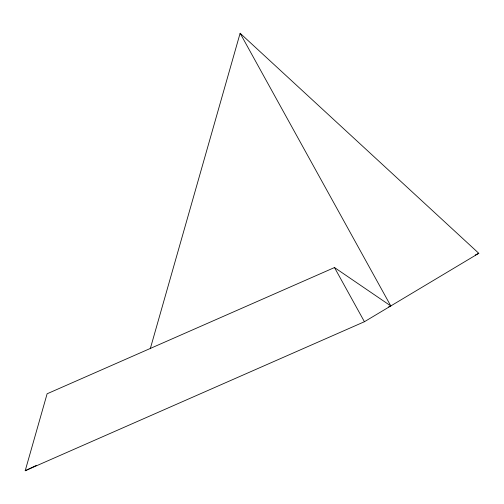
<?xml version="1.0" encoding="UTF-8"?>
<svg xmlns="http://www.w3.org/2000/svg" width="504" height="504" viewBox="0 0 504 504"><rect width="100%" height="100%" fill="white"/><g stroke="black" fill="none" stroke-linecap="round" stroke-linejoin="round"><path stroke-width="0.76" d="M150.274 348.736L240.124 33.251L478.8 253.31L364.43 321.722L25.2 470.749L47.118 393.781L334.492 267.542L390.802 305.947L388.641 306.898M25.2 470.749L36.509 465.331M475.253 255.011L478.8 253.31M240.124 33.251L390.802 305.947M334.492 267.542L364.43 321.722"/></g></svg>
